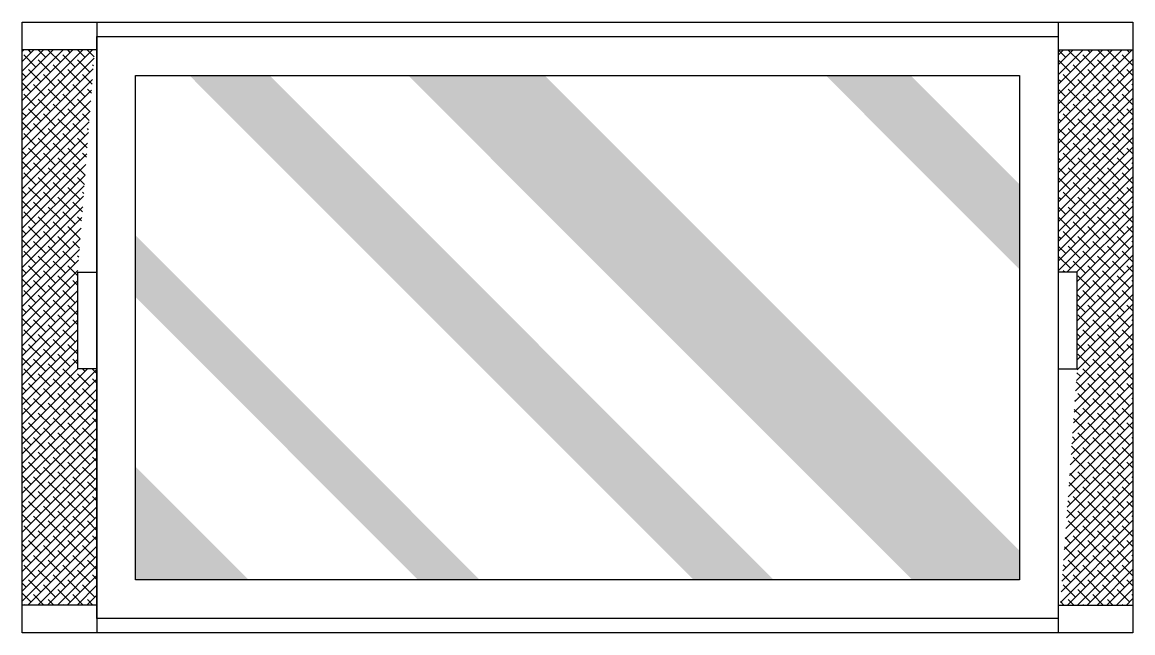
# Model space of a CAD drawing. Header units: inches. Extents: x 11.8 to 54.3, y 10.8 to 35.6.
# Drawn here: x 37.727 to 38.728, y 29.678 to 30.228 of the extents above; entities that cross this region are included whole.
import ezdxf

# ---------------------------------------------------------------- set-up
doc = ezdxf.new("R2010")
doc.units = ezdxf.units.IN
doc.header["$MEASUREMENT"] = 0
doc.layers.add('02', color=2, linetype='Continuous')
doc.layers.add('8', color=8, linetype='Continuous')

msp = doc.modelspace()

# ---------------------------------------------------------------- hatches: boundary and pattern name
at = {"layer": '8'}
h = msp.add_hatch(dxfattribs=at)
h.set_pattern_fill('ANSI38', color=256, scale=0.05, style=0)
h.set_pattern_definition([(45, (12.760542, 38.6196474), (-0.0044194174, 0.0044194174), []), (135, (12.760542, 38.6196474), (-0.0132582521, 0.0044194174), [0.015625, -0.009375])])
h.paths.add_polyline_path([(37.7767, 30.0027), (37.792, 30.203), (37.7267, 30.203), (37.7267, 29.7029), (37.7939, 29.7029), (37.7939, 29.9157), (37.7767, 29.9157)])
h.paths.add_polyline_path([(38.6604, 30.0027), (38.6775, 30.0027), (38.6775, 29.9157), (38.6622, 29.7029), (38.7276, 29.7029), (38.7276, 30.203), (38.6604, 30.203)])
h = msp.add_hatch(dxfattribs=at)
h.set_pattern_fill('AR-SAND,_O', color=256, scale=0.01, angle=45)
h.set_pattern_definition([(97.5, (75.329678, 32.977357), (0.014070132, 0.013179271), [0, -0.0152, 0, -0.017, 0, -0.01625]), (127.5, (75.329678, 32.977357), (0.007441375, 0.032469797), [0, -0.0082, 0, -0.0137, 0, -0.00525]), (167.5, (75.338376, 32.96866), (-0.021980293, 0.022060324), [0, -0.005, 0, -0.018, 0, -0.0235]), (177.5, (75.338376, 32.96866), (-0.015050422, 0.027462629), [0, -0.0025, 0, -0.0118, 0, -0.0135])])
h.paths.add_polyline_path([(38.4509, 30.18), (38.5273, 30.18), (38.6253, 30.082), (38.6253, 30.0056)])
h.paths.add_polyline_path([(38.0745, 30.18), (38.1975, 30.18), (38.6253, 29.7522), (38.6253, 29.7256), (38.5289, 29.7256)])
h.paths.add_polyline_path([(37.8774, 30.18), (37.9496, 30.18), (38.404, 29.7256), (38.3318, 29.7256)])
h.paths.add_polyline_path([(37.8288, 29.9803), (37.8288, 30.0359), (38.1391, 29.7256), (38.0835, 29.7256)])
h.paths.add_polyline_path([(37.8288, 29.8275), (37.9307, 29.7256), (37.8288, 29.7256)])

# ---------------------------------------------------------------- linework, layer by layer
at = {"layer": '02'}
for p, q in [((37.7939, 30.228), (37.7939, 29.6779)), ((38.6604, 30.228), (38.6604, 29.6779)), ((37.7939, 30.203), (37.7267, 30.203)), ((38.6604, 30.203), (38.7276, 30.203)), ((37.7939, 29.7029), (37.7267, 29.7029)), ((38.6604, 29.7029), (38.7276, 29.7029))]:
    msp.add_line(p, q, dxfattribs=at)
for points in [[(37.7267, 30.228), (38.7276, 30.228), (38.7276, 29.6779), (37.7267, 29.6779)], [(37.7939, 30.2151), (38.6604, 30.2151), (38.6604, 29.6907), (37.7939, 29.6907)], [(37.8289, 30.1801), (38.6254, 30.1801), (38.6254, 29.7257), (37.8289, 29.7257)], [(37.7767, 30.0027), (37.7939, 30.0027), (37.7939, 29.9157), (37.7767, 29.9157)], [(38.6775, 30.0027), (38.6604, 30.0027), (38.6604, 29.9157), (38.6775, 29.9157)]]:
    msp.add_lwpolyline(points, close=True, dxfattribs=at)

doc.saveas('drawing.dxf')
